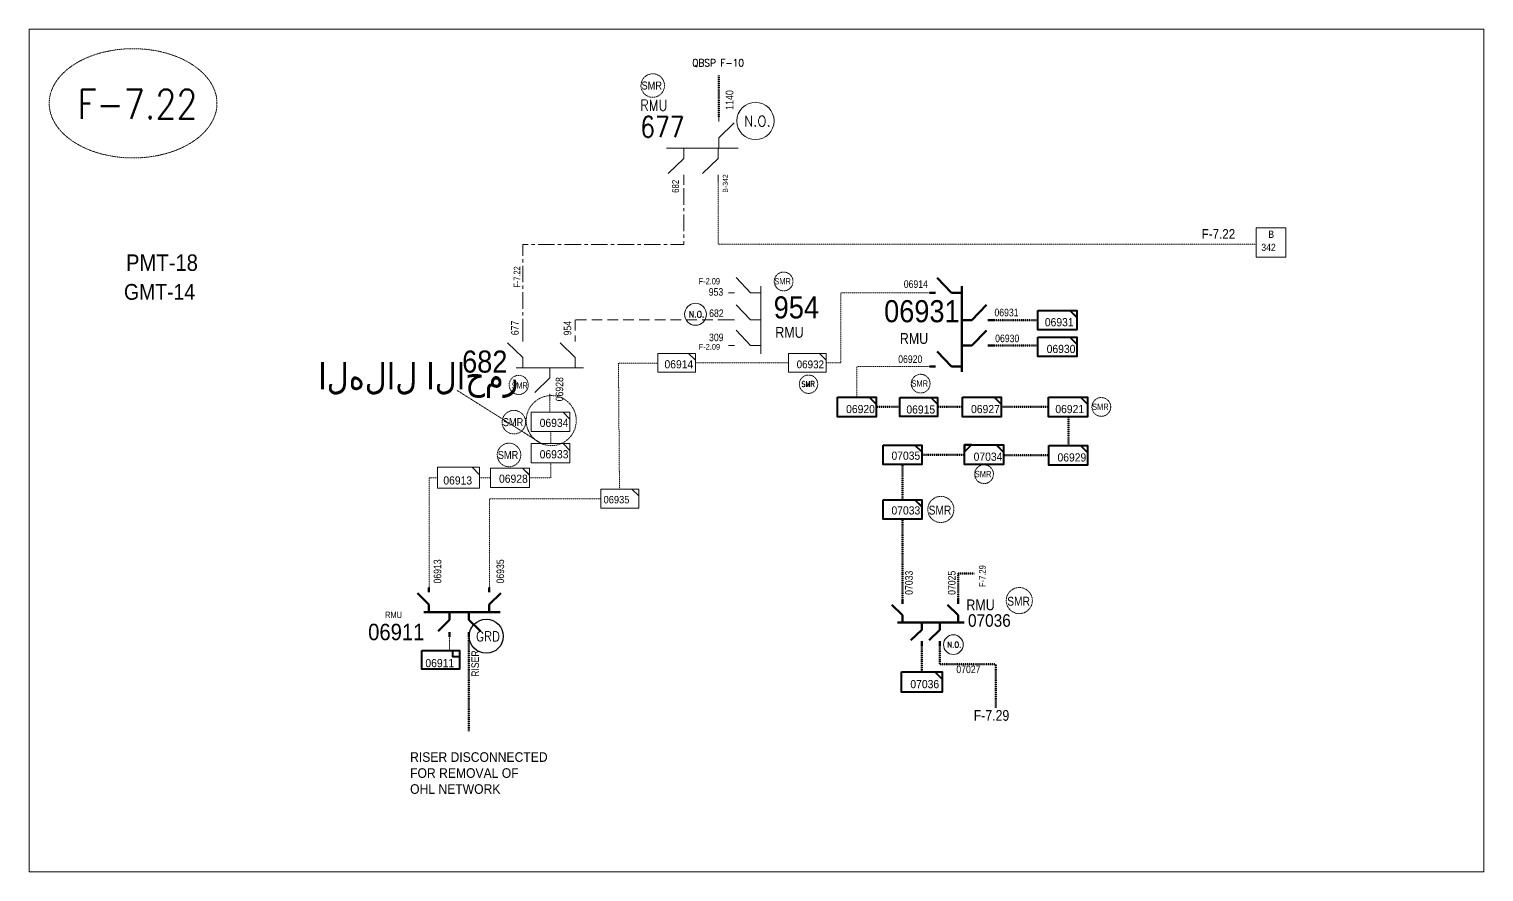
# Model space of a CAD drawing. Header units: metres. Extents: x 65984 to 144644, y -19036 to 23726.
# Drawn here: x 99584 to 100608, y -512 to 81 of the extents above; entities that cross this region are included whole.
import ezdxf
from ezdxf.enums import TextEntityAlignment as Align

# ---------------------------------------------------------------- set-up
doc = ezdxf.new("R2010")
doc.units = ezdxf.units.M
doc.header["$MEASUREMENT"] = 0
for name, pattern in [('( Center )', [2, 1.25, -0.25, 0.25, -0.25]), ('DGN Style 3', [0.013877, 0, -0.013877]), ('HIDDEN2', [2381.25, 1587.5, -793.75])]:
    doc.linetypes.add(name, pattern=pattern)
doc.layers.get('0').update_dxf_attribs({"color": 95, "lineweight": 40})
for name, color, linetype, lineweight in [('d_eos', 111, 'Continuous', 40), ('d_eos no', 121, 'Continuous', 40), ('d_switch', 95, 'Continuous', 40), ('d_tf no', 6, 'Continuous', 40), ('d_ug cable', 95, 'Continuous', 40), ('d_unit sub', 7, 'Continuous', 40), ('FDR  1  16', 234, 'Continuous', 40), ('fedr no', 95, 'Continuous', 40), ('GRID STATION  04', 7, 'Continuous', 40), ('Level 37', 7, 'Continuous', 0), ('O H MAIN FEEDER', 4, 'Continuous', 100), ('SW N O', 114, 'Continuous', 30)]:
    doc.layers.add(name, color=color, linetype=linetype, lineweight=lineweight)
doc.styles.add('NASKHF', font='naskhf.shx', dxfattribs={"height": 8})
doc.styles.add('Style-Arial', font='arial.ttf')
doc.styles.add('Style-ENGINEERING', font='ENGINEERING.shx')
doc.styles.add('Style-msdefault', font='msdefault.shx')
doc.styles.add('Style-simplex', font='simplex.shx')
doc.styles.add('Style-STANDARD', font='STANDARD.shx')

# ---------------------------------------------------------------- blocks, each defined once
blk = doc.blocks.new('*U1272')
at = {"layer": 'd_eos', "color": 2, "linetype": 'Continuous', "lineweight": 13, "ltscale": 0.972399}
for p, q in [((-10.36, 11.86), (-10.36, 14.63)), ((13.44, 11.86), (13.44, 14.63)), ((-10.36, 4.56), (-17.22, 11.22)), ((13.44, 4.56), (6.58, 11.23)), ((-13.36, 0.01), (17.24, 0.01)), ((-10.36, 0.01), (-10.36, 4.56)), ((1.94, 0.01), (1.94, -4.55)), ((13.44, 0.01), (13.44, 4.56)), ((1.94, -4.55), (-4.92, -11.21)), ((1.94, -11.84), (1.94, -14.61))]:
    blk.add_line(p, q, dxfattribs=at)
blk = doc.blocks.new('TF_8')
at = {"color": 0, "linetype": 'ByBlock', "lineweight": -2}
blk.add_line((6.3, 4.95), (9.9, 1.35), dxfattribs=at)
blk.add_3dface([(-10.1, 4.95), (9.9, 4.95), (9.9, -5.05), (-10.1, -5.05)], dxfattribs=at)
blk = doc.blocks.new('TF3')
at = {"color": 0, "linetype": 'ByBlock', "lineweight": -2}
for p, q in [((11.3, 9), (18.3, 9)), ((18.3, 9), (18.3, 2))]:
    blk.add_line(p, q, dxfattribs=at)
at = {"color": 0, "linetype": 'ByBlock', "lineweight": -2, "flags": 128}
blk.add_lwpolyline([(18.3, 2), (11.3, 2), (11.3, 9)], dxfattribs=at)
at = {"color": 0, "linetype": 'ByBlock', "lineweight": -2}
blk.add_3dface([(-21.7, 9), (18.3, 9), (18.3, -11), (-21.7, -11)], dxfattribs=at)
blk = doc.blocks.new('*U893')
at = {"layer": 'SW N O', "color": 3, "lineweight": 13}
blk.add_circle((0, 0), 16.8, dxfattribs=at)
at = {"layer": 'SW N O', "color": 3, "lineweight": 13, "style": 'Style-STANDARD'}
blk.add_text('N.O.', height=9.6, dxfattribs=at).set_placement((1.7, -0.2), align=Align.MIDDLE_CENTER)
blk = doc.blocks.new('*U3079')
at = {"layer": 'd_unit sub', "color": 2, "linetype": 'Continuous', "lineweight": 13, "extrusion": (0, 0, -1), "flags": 128}
blk.add_lwpolyline([(8.52, 1.25), (5.45, 4.27), (8.52, 4.27)], close=True, dxfattribs=at)
at = {"layer": 'd_unit sub', "color": 2, "linetype": 'Continuous', "lineweight": 13, "extrusion": (0, 0, -1), "xscale": 0.8535245333131425, "yscale": 0.8535245333131425, "zscale": 0.4159640434897715}
blk.add_blockref('TF_8', (0.07, 0.05), dxfattribs=at)
blk = doc.blocks.new('*U1610')
at = {"layer": 'd_unit sub', "color": 194, "linetype": 'Continuous', "lineweight": 40, "flags": 128}
blk.add_lwpolyline([(8.54, 1.24), (5.47, 4.26), (8.54, 4.26)], close=True, dxfattribs=at)
at = {"layer": 'd_unit sub', "color": 194, "linetype": 'Continuous', "lineweight": 40, "xscale": 0.8535245333131425, "yscale": 0.8535245333131425, "zscale": 0.4142392617176548, "rotation": 359.9999999999999}
blk.add_blockref('TF_8', (0.09, 0.03), dxfattribs=at)
blk = doc.blocks.new('*U3252')
at = {"layer": 'd_unit sub', "color": 2, "linetype": 'Continuous', "lineweight": 40, "extrusion": (0, 0, -1), "flags": 128}
blk.add_lwpolyline([(8.52, 1.25), (5.45, 4.27), (8.52, 4.27)], close=True, dxfattribs=at)
at = {"layer": 'd_unit sub', "color": 2, "linetype": 'Continuous', "lineweight": 40, "extrusion": (0, 0, -1), "xscale": 0.8535245333131424, "yscale": 0.8535245333131424, "zscale": 0.4267622666565711}
blk.add_blockref('TF_8', (0.07, 0.05), dxfattribs=at)
blk = doc.blocks.new('*U3253')
at = {"layer": 'd_unit sub', "color": 2, "linetype": 'Continuous', "lineweight": 40, "flags": 128}
blk.add_lwpolyline([(8.54, 1.24), (5.47, 4.26), (8.54, 4.26)], close=True, dxfattribs=at)
at = {"layer": 'd_unit sub', "color": 2, "linetype": 'Continuous', "lineweight": 40, "xscale": 0.8535245333131422, "yscale": 0.8535245333131422, "zscale": 0.4142392617176546, "rotation": 359.9999999999999}
blk.add_blockref('TF_8', (0.09, 0.03), dxfattribs=at)
blk = doc.blocks.new('*U3254')
at = {"layer": 'd_unit sub', "color": 21, "linetype": 'Continuous', "lineweight": 40, "flags": 128}
blk.add_lwpolyline([(8.54, 1.24), (5.47, 4.26), (8.54, 4.26)], close=True, dxfattribs=at)
at = {"layer": 'd_unit sub', "color": 21, "linetype": 'Continuous', "lineweight": 40, "xscale": 0.8535245333131424, "yscale": 0.8535245333131424, "zscale": 0.3984242230996302, "rotation": 359.9999999999999}
blk.add_blockref('TF_8', (0.09, 0.03), dxfattribs=at)
blk = doc.blocks.new('*U3255')
at = {"layer": 'd_unit sub', "color": 2, "linetype": 'Continuous', "lineweight": 40, "flags": 128}
for points in [[(-9.48, 1.38), (-6.07, 4.73), (-9.48, 4.73)], [(9.49, 1.32), (6.02, 4.73), (9.5, 4.73)]]:
    blk.add_lwpolyline(points, close=True, dxfattribs=at)
at = {"layer": 'd_unit sub', "color": 2, "linetype": 'Continuous', "lineweight": 40, "xscale": 0.9486633457507598, "yscale": 0.9486633457507598, "zscale": 0.4575487379162008, "rotation": 359.9999999999999}
blk.add_blockref('TF_8', (0.1, 0.04), dxfattribs=at)
blk = doc.blocks.new('*U3256')
at = {"layer": 'd_unit sub', "color": 2, "linetype": 'Continuous', "lineweight": 40, "extrusion": (0, 0, -1), "flags": 128}
blk.add_lwpolyline([(8.52, 1.25), (5.45, 4.27), (8.52, 4.27)], close=True, dxfattribs=at)
at = {"layer": 'd_unit sub', "color": 2, "linetype": 'Continuous', "lineweight": 40, "extrusion": (0, 0, -1), "xscale": 0.8535245333131425, "yscale": 0.8535245333131425, "zscale": 0.4159640434897715}
blk.add_blockref('TF_8', (0.07, 0.05), dxfattribs=at)
blk = doc.blocks.new('*U2331')
at = {"layer": 'd_unit sub', "color": 194, "linetype": 'Continuous', "lineweight": 40, "extrusion": (0, 0, -1), "flags": 128}
blk.add_lwpolyline([(8.52, 1.25), (5.45, 4.27), (8.52, 4.27)], close=True, dxfattribs=at)
at = {"layer": 'd_unit sub', "color": 194, "linetype": 'Continuous', "lineweight": 40, "extrusion": (0, 0, -1), "xscale": 0.8535245333131425, "yscale": 0.8535245333131425, "zscale": 0.4159640434897715}
blk.add_blockref('TF_8', (0.07, 0.05), dxfattribs=at)
blk = doc.blocks.new('*U3861')
at = {"layer": 'd_unit sub', "color": 194, "linetype": 'Continuous', "lineweight": 13, "extrusion": (0, 0, -1), "flags": 128}
blk.add_lwpolyline([(8.52, 1.25), (5.45, 4.27), (8.52, 4.27)], close=True, dxfattribs=at)
at = {"layer": 'd_unit sub', "color": 194, "linetype": 'Continuous', "lineweight": 13, "extrusion": (0, 0, -1), "xscale": 0.8535245333131425, "yscale": 0.8535245333131425, "zscale": 0.4159640434897715}
blk.add_blockref('TF_8', (0.07, 0.05), dxfattribs=at)
blk = doc.blocks.new('*U3762')
at = {"layer": 'SW N O', "color": 2}
blk.add_circle((0, 0), 16.8, dxfattribs=at)
at = {"layer": 'SW N O', "color": 2, "style": 'Style-STANDARD'}
blk.add_text('GRD', height=9.6, dxfattribs=at).set_placement((1.7, -0.2), align=Align.MIDDLE_CENTER)
blk = doc.blocks.new('*U4131')
at = {"layer": 'SW N O', "color": 3, "lineweight": 13, "ltscale": 0.488306}
blk.add_circle((0, 0), 16.8, dxfattribs=at)
at = {"layer": 'SW N O', "color": 3, "lineweight": 13, "style": 'Style-STANDARD'}
blk.add_text('N.O.', height=9.6, dxfattribs=at).set_placement((1.7, -0.2), align=Align.MIDDLE_CENTER)

msp = doc.modelspace()

# ---------------------------------------------------------------- linework, layer by layer
at = {"layer": 'd_eos', "color": 2, "linetype": 'Continuous', "lineweight": 13, "ltscale": 0.992244}
for p, q in [((100069.5, 16.3), (100069.5, 20.7)), ((100069.5, 4.8), (100080.4, 15.3)), ((100069.5, -2.5), (100069.5, 4.8)), ((100032.8, -2.5), (100083.1, -2.5)), ((100044.9, -9.7), (100034, -20.2)), ((100044.9, -2.5), (100044.9, -9.7)), ((100069.1, -9.7), (100058.2, -20.2)), ((100069.1, -2.5), (100069.1, -9.7)), ((100044.9, -21.3), (100044.9, -25.6)), ((100069.1, -21.3), (100069.1, -25.6))]:
    msp.add_line(p, q, dxfattribs=at)
at = {"layer": 'd_eos', "color": 2, "linetype": 'Continuous', "lineweight": 13, "ltscale": 0.972399}
for p, q in [((100092, -104.2), (100081.7, -93.5)), ((100099.1, -99.5), (100099.1, -147.1)), ((100099.1, -104.2), (100092, -104.2)), ((100092, -123.3), (100081.7, -112.6)), ((100092, -141.2), (100081.7, -130.5)), ((100099.1, -123.3), (100092, -123.3)), ((100099.1, -141.2), (100092, -141.2))]:
    msp.add_line(p, q, dxfattribs=at)
at = {"layer": 'd_eos', "color": 7, "linetype": 'Continuous', "lineweight": 211, "ltscale": 0.972399}
for p, q in [((100233.4, -104.3), (100223.1, -93.6)), ((100240.5, -99.6), (100240.5, -159.8)), ((100222.1, -104.3), (100217.8, -104.3)), ((100240.5, -104.3), (100233.4, -104.3)), ((100247.6, -123.4), (100257.9, -112.7)), ((100240.5, -123.4), (100247.6, -123.4)), ((100247.6, -141.3), (100257.9, -130.6)), ((100258.9, -123.4), (100263.2, -123.4)), ((100240.5, -141.3), (100247.6, -141.3)), ((100258.9, -141.3), (100263.2, -141.3)), ((100233.4, -156.1), (100223.1, -145.5)), ((100222.1, -156.1), (100217.8, -156.1)), ((100240.5, -156.1), (100233.4, -156.1))]:
    msp.add_line(p, q, dxfattribs=at)
at = {"layer": 'd_eos', "color": 7, "linetype": 'Continuous', "lineweight": 13, "ltscale": 0.972399}
for p, q in [((100080.7, -104.2), (100076.4, -104.2)), ((100080.7, -123.3), (100076.4, -123.3)), ((100080.7, -141.2), (100076.4, -141.2))]:
    msp.add_line(p, q, dxfattribs=at)
at = {"layer": 'd_eos', "color": 7, "linetype": 'Continuous', "lineweight": 211, "ltscale": 0.842078}
for p, q in [((99865.6, -323.5), (99857.5, -315.6)), ((99865.6, -314.8), (99865.6, -311.6)), ((99908.1, -314.8), (99908.1, -311.6)), ((99908.1, -323.5), (99916.3, -315.6)), ((99865.6, -328.9), (99865.6, -323.5)), ((99908.1, -328.9), (99908.1, -323.5)), ((99862.1, -328.9), (99915.7, -328.9)), ((99880.2, -334.3), (99872.1, -342.1)), ((99880.2, -328.9), (99880.2, -334.3)), ((99893.8, -328.9), (99893.8, -334.3)), ((99893.8, -334.3), (99901.9, -342.1)), ((99880.2, -342.9), (99880.2, -346.2)), ((99893.8, -342.9), (99893.8, -346.2))]:
    msp.add_line(p, q, dxfattribs=at)
at = {"layer": 'd_eos', "color": 2, "linetype": 'Continuous', "lineweight": 211, "ltscale": 0.788194}
for p, q in [((100198.9, -331), (100191.3, -323.6)), ((100198.8, -322.9), (100198.8, -319.8)), ((100238, -331), (100230.4, -323.6)), ((100238, -322.9), (100238, -319.8)), ((100195.4, -336.1), (100242.2, -336.1)), ((100198.8, -336.1), (100198.8, -331)), ((100212.4, -336.1), (100212.4, -341.2)), ((100225.2, -336.1), (100225.2, -341.2)), ((100238, -336.1), (100238, -331)), ((100212.4, -341.2), (100204.8, -348.6)), ((100225.2, -341.2), (100217.6, -348.6)), ((100212.4, -349.3), (100212.4, -352.4)), ((100225.2, -349.3), (100225.2, -352.4))]:
    msp.add_line(p, q, dxfattribs=at)
at = {"layer": 'd_ug cable', "color": 194, "linetype": 'DGN Style 3', "lineweight": 100}
for p, q in [((100069.5, 19.1), (100069.5, 48.7)), ((100263.2, -123.4), (100294.1, -123.4)), ((100263.2, -141.3), (100294.1, -141.3)), ((100180.3, -184.5), (100197, -184.5)), ((100223.6, -184.5), (100240.9, -184.5)), ((100268.3, -184.5), (100301.7, -184.5)), ((100315.5, -211.7), (100315.5, -191.3)), ((100198.8, -249.8), (100198.8, -224.9)), ((100212.4, -352.4), (100212.4, -370.9))]:
    msp.add_line(p, q, dxfattribs=at)
at = {"layer": 'd_ug cable', "color": 2, "linetype": 'DGN Style 3', "lineweight": 13}
msp.add_line((99944.9, -210.3), (99885.2, -172.7), dxfattribs=at)
at = {"layer": 'd_ug cable', "color": 194, "linetype": 'DGN Style 3', "lineweight": 13}
msp.add_line((99951.3, -210.3), (99951.3, -201.8), dxfattribs=at)
at = {"layer": 'd_ug cable', "color": 98, "linetype": 'DGN Style 3', "lineweight": 13}
msp.add_line((99880.2, -346.2), (99880.2, -355.7), dxfattribs=at)
at = {"layer": 'd_ug cable', "color": 3, "linetype": 'DGN Style 3', "lineweight": 13, "flags": 128}
msp.add_lwpolyline([(100069.1, -25.6), (100069.1, -70), (100447.8, -70)], dxfattribs=at)
at = {"layer": 'd_ug cable', "color": 194, "linetype": 'DGN Style 3', "lineweight": 13, "flags": 128}
for points in [[(100217.8, -104.3), (100155.5, -104.3), (100155.5, -153.4), (100145.2, -153.4)], [(100118.6, -153.4), (100053.2, -153.4)], [(100026.9, -153.7), (100026.9, -153.7), (100026.6, -153.7), (99999, -153.7), (99999.7, -242.3)], [(100166.7, -177.7), (100166.7, -156.1), (100217.8, -156.1)], [(99950.7, -188.1), (99950.7, -178.4)], [(99936.3, -234.3), (99951.3, -234.3), (99951.3, -223.9)], [(99865.8, -314.6), (99865.8, -234.3), (99871.8, -234.3)], [(99901.3, -234.3), (99909.1, -234.3)], [(99986.7, -249.1), (99986.7, -249.1), (99986.4, -249.1), (99908.3, -249.1), (99908.3, -313.3)]]:
    msp.add_lwpolyline(points, dxfattribs=at)
at = {"layer": 'd_ug cable', "color": 194, "linetype": 'HIDDEN2', "lineweight": 13, "ltscale": 0.004663}
msp.add_lwpolyline([(100076.4, -123.3), (99968.6, -123.3), (99968.6, -134.1)], dxfattribs=at)
at = {"layer": 'd_ug cable', "color": 194, "linetype": 'DGN Style 3', "lineweight": 100, "flags": 128}
for points in [[(100212.4, -218.1), (100242.3, -218.1)], [(100270.1, -218.5), (100301.8, -218.5)], [(100198.8, -263.4), (100198.8, -319.8)], [(100238, -319.8), (100238, -319.8), (100238, -301.7), (100249.2, -301.7)], [(99893.8, -346.2), (99893.8, -412.6), (99893.8, -412.6), (99893.8, -412.6), (99893.8, -412.6), (99893.8, -412.6)], [(100225.2, -352.4), (100225.2, -365.4), (100264.6, -365.4), (100264.6, -396.2)]]:
    msp.add_lwpolyline(points, dxfattribs=at)
at = {"layer": 'd_ug cable', "color": 2, "linetype": 'DGN Style 3', "lineweight": 13}
for centre, radius in [((100023.1, 41.6), 8.27), ((100115.2, -96.2), 6.6), ((99928.8, -169), 6.73), ((100132.7, -168.5), 6.46), ((100211.6, -168.1), 6.6), ((99951.7, -194.1), 17.6), ((100338.7, -184.5), 6.6), ((99925.4, -195.2), 8.27), ((99922, -218.3), 8.27), ((100256.2, -231.8), 6.6), ((100225.8, -256.6), 9.19), ((100281, -320.7), 9.19)]:
    msp.add_circle(centre, radius, dxfattribs=at)
at = {"layer": 'FDR  1  16', "color": 194, "linetype": '( Center )', "lineweight": 13, "ltscale": 9.326462, "flags": 128}
msp.add_lwpolyline([(99931.6, -134.1), (99931.6, -70.3), (100044.9, -70.3), (100044.9, -25.6)], dxfattribs=at)
at = {"layer": 'fedr no', "color": 82, "linetype": 'DGN Style 3', "lineweight": 13, "true_color": 0x1dc70e}
msp.add_ellipse((99657.5, 29.1), major_axis=(59, 0), ratio=0.651175, dxfattribs=at)
at = {"layer": 'GRID STATION  04', "color": 121, "linetype": 'Continuous', "lineweight": 13, "ltscale": 0.761751, "flags": 128}
msp.add_lwpolyline([(100468.5, -79.2), (100468.5, -58.4), (100447.7, -58.4), (100447.7, -79.2)], close=True, dxfattribs=at)
at = {"layer": 'O H MAIN FEEDER', "color": 140, "linetype": 'Continuous', "lineweight": 13, "flags": 128}
msp.add_lwpolyline([(99584.3, 81.3), (100607.9, 81.3), (100607.9, -511.6), (99584.3, -511.6)], close=True, dxfattribs=at)

# ---------------------------------------------------------------- block references
at = {"layer": 'd_eos', "color": 2, "linetype": 'Continuous', "lineweight": 13, "ltscale": 0.972399, "xscale": 1.554410373120001, "yscale": 1.554410373120001, "zscale": 1.554410373120001}
msp.add_blockref('*U1272', (99947.7, -156.9), dxfattribs=at)
at = {"layer": 'd_unit sub', "color": 194, "linetype": 'Continuous', "lineweight": 40, "xscale": 1.601402270264103, "yscale": 1.601402270264103, "zscale": 1.601402270264103}
for p in [(100307.8, -123.4), (100307.8, -142.2), (100166.7, -184.5), (100254.6, -184.5), (100315.4, -218.5)]:
    msp.add_blockref('*U1610', p, dxfattribs=at)
at = {"layer": 'd_unit sub', "color": 194, "linetype": 'Continuous', "lineweight": 13, "xscale": 1.326727388294356, "yscale": 1.326727388294356, "zscale": 0.663363694147178}
msp.add_blockref('TF_8', (100040, -153.4), dxfattribs=at)
at = {"layer": 'd_unit sub', "color": 2, "linetype": 'Continuous', "lineweight": 13, "xscale": 1.326727388294356, "yscale": 1.326727388294356, "zscale": 0.663363694147178}
msp.add_blockref('TF_8', (100132, -153.4), dxfattribs=at)
at = {"layer": 'd_unit sub', "color": 2, "linetype": 'Continuous', "lineweight": 40, "extrusion": (0, 0, -1), "rotation": 359.9999999999999}
for name, p, xscale, yscale, zscale in [('*U3252', (-100210.3, -184.5), 1.55441037312, 1.55441037312, 1.55441037312), ('*U3256', (-100198.8, -256.6), 1.594762106315302, 1.594762106315302, 1.594762106315302)]:
    msp.add_blockref(name, p, dxfattribs=dict(at, xscale=xscale, yscale=yscale, zscale=zscale))
at = {"layer": 'd_unit sub', "color": 2, "linetype": 'Continuous', "lineweight": 40}
for name, p, xscale, yscale, zscale in [('*U3253', (100315.3, -184.5), 1.601402270264103, 1.601402270264103, 1.601402270264103), ('*U3255', (100256.1, -218.1), 1.449820836941466, 1.449820836941466, 1.449820836941466)]:
    msp.add_blockref(name, p, dxfattribs=dict(at, xscale=xscale, yscale=yscale, zscale=zscale))
at = {"layer": 'd_unit sub', "color": 2, "linetype": 'Continuous', "lineweight": 13, "extrusion": (0, 0, -1), "xscale": 1.594762106315302, "yscale": 1.594762106315302, "zscale": 1.594762106315302, "rotation": 359.9999999999999}
for p in [(-99951.3, -195), (-99922.7, -234.3)]:
    msp.add_blockref('*U3079', p, dxfattribs=at)
at = {"layer": 'd_unit sub', "color": 194, "linetype": 'Continuous', "lineweight": 13, "extrusion": (0, 0, -1), "xscale": 1.594762106315302, "yscale": 1.594762106315302, "zscale": 1.594762106315302, "rotation": 359.9999999999999}
msp.add_blockref('*U3861', (-99951.3, -217.1), dxfattribs=at)
at = {"layer": 'd_unit sub', "color": 194, "linetype": 'Continuous', "lineweight": 40, "extrusion": (0, 0, -1), "xscale": 1.594762106315302, "yscale": 1.594762106315302, "zscale": 1.594762106315302, "rotation": 359.9999999999999}
msp.add_blockref('*U2331', (-100198.8, -218.1), dxfattribs=at)
at = {"layer": 'd_unit sub', "color": 194, "linetype": 'Continuous', "lineweight": 13, "rotation": 359.9999999999999}
for p, xscale, yscale, zscale in [((99886.7, -234.2), 1.476689854464, 1.476689854464, 0.663363694147178), ((100000.1, -248.9), 1.3290208690176, 1.3290208690176, 0.5970273247324602)]:
    msp.add_blockref('TF_8', p, dxfattribs=dict(at, xscale=xscale, yscale=yscale, zscale=zscale))
at = {"layer": 'd_unit sub', "color": 194, "linetype": 'Continuous', "lineweight": 40, "xscale": 0.6631938730414759, "yscale": 0.6631938730414759, "zscale": 0.2021932539760596, "rotation": 359.9999999999999}
msp.add_blockref('TF3', (99875, -361.7), dxfattribs=at)
at = {"layer": 'd_unit sub', "color": 21, "linetype": 'Continuous', "lineweight": 40, "xscale": 1.664968281763573, "yscale": 1.664968281763573, "zscale": 1.664968281763573}
msp.add_blockref('*U3254', (100212.4, -378), dxfattribs=at)
at = {"layer": 'SW N O', "color": 3, "lineweight": 13}
for name, p, xscale, yscale, zscale in [('*U4131', (100095.4, 16.7), 0.7800779735283296, 0.7800779735283296, 0.7800779735283296), ('*U893', (100053.2, -119.3), 0.4586590349209718, 0.4586590349209718, 0.4586590349209718), ('*U893', (100234.6, -351.7), 0.4127931314288746, 0.4127931314288746, 0.4127931314288746)]:
    msp.add_blockref(name, p, dxfattribs=dict(at, xscale=xscale, yscale=yscale, zscale=zscale))
at = {"layer": 'SW N O', "color": 2, "xscale": 0.7111660450481094, "yscale": 0.7111660450481094, "zscale": 0.7111660450481094}
msp.add_blockref('*U3762', (99906, -345.8), dxfattribs=at)

# ---------------------------------------------------------------- texts
at = {"layer": 'd_eos no', "color": 7, "linetype": 'Continuous', "lineweight": 13, "style": 'Style-Arial', "width": 0.88}
for s, height, p in [('PMT-18', 11.58, (99652.5, -77.2)), ('GMT-14', 11.1, (99651.1, -98))]:
    msp.add_text(s, height=height, dxfattribs=at).set_placement(p, align=Align.TOP_LEFT)
at = {"layer": 'd_eos no', "color": 2, "linetype": 'Continuous', "lineweight": 13, "style": 'Style-Arial', "width": 0.88}
for s, p in [('954', (100108.2, -106.7)), ('682', (99889, -144.8))]:
    msp.add_text(s, height=15.54, dxfattribs=at).set_placement(p, align=Align.TOP_LEFT)
at = {"layer": 'd_eos no', "color": 7, "linetype": 'Continuous', "lineweight": 140, "style": 'Style-Arial', "width": 0.88}
msp.add_text('06931', height=15.54, dxfattribs=at).set_placement((100185.9, -124.9))
at = {"layer": 'd_eos no', "color": 2, "linetype": 'Continuous', "lineweight": 13, "ltscale": 0.9, "style": 'Style-Arial', "width": 0.88}
msp.add_text('الهلال الاحمر', height=18.432, dxfattribs=at).set_placement((99787.8, -153.6), align=Align.TOP_LEFT)
at = {"layer": 'd_eos no', "color": 7, "linetype": 'Continuous', "lineweight": 140, "style": 'Style-Arial', "width": 0.88}
msp.add_text('06911', height=11.57, dxfattribs=at).set_placement((99822.9, -337), align=Align.TOP_LEFT)
at = {"layer": 'd_eos no', "color": 2, "linetype": 'Continuous', "lineweight": 140, "style": 'Style-Arial', "width": 0.88}
msp.add_text('07036', height=8.81, dxfattribs=at).set_placement((100244.9, -330.3), align=Align.TOP_LEFT)
at = {"layer": 'd_switch', "color": 2, "linetype": 'Continuous', "lineweight": 13, "style": 'Style-msdefault', "width": 0.9}
msp.add_text('F-7.22', height=6.78, dxfattribs=at).set_placement((100409.3, -59.4), align=Align.TOP_LEFT)
at = {"layer": 'd_switch', "color": 194, "linetype": 'Continuous', "lineweight": 13, "width": 0.857143}
for s, height, style, p in [('F-7.22', 4.54, 'Style-msdefault', (99925.3, -100.6)), ('677', 5.33, 'Style-ENGINEERING', (99923.5, -134)), ('954', 5.33, 'Style-ENGINEERING', (99960.5, -134.2)), ('06928', 5.33, 'Style-ENGINEERING', (99954.8, -180.5))]:
    msp.add_text(s, height=height, rotation=90, dxfattribs=dict(at, style=style)).set_placement(p, align=Align.TOP_LEFT)
at = {"layer": 'd_switch', "color": 55, "linetype": 'Continuous', "lineweight": 13, "ltscale": 1.025996, "style": 'Style-ENGINEERING', "width": 0.857143}
msp.add_text('F-2.09', height=4.53, dxfattribs=at).set_placement((100055.4, -93.8), align=Align.TOP_LEFT)
at = {"layer": 'd_switch', "color": 7, "linetype": 'Continuous', "lineweight": 13, "style": 'Style-ENGINEERING', "width": 0.857143}
for s, p in [('953', (100062.5, -100.9)), ('682', (100062.8, -115.9))]:
    msp.add_text(s, height=5.33, dxfattribs=at).set_placement(p, align=Align.TOP_LEFT)
at = {"layer": 'd_switch', "color": 121, "linetype": 'Continuous', "lineweight": 30, "style": 'Style-ENGINEERING', "width": 0.857143}
msp.add_text('06914', height=5.33, rotation=359.9996, dxfattribs=at).set_placement((100216.7, -95.4), align=Align.TOP_RIGHT)
for s, p in [('06931', (100263.5, -115.4)), ('06930', (100264, -133.6))]:
    msp.add_text(s, height=5.33, dxfattribs=at).set_placement(p, align=Align.TOP_LEFT)
at = {"layer": 'd_switch', "color": 7, "linetype": 'Continuous', "lineweight": 13, "style": 'Style-ENGINEERING', "width": 0.857143}
msp.add_text('309', height=5.33, dxfattribs=at).set_placement((100072.9, -132.9), align=Align.TOP_RIGHT)
at = {"layer": 'd_switch', "color": 55, "linetype": 'Continuous', "lineweight": 13, "ltscale": 0.910596, "style": 'Style-ENGINEERING', "width": 0.857143}
msp.add_text('F-2.09', height=4, dxfattribs=at).set_placement((100055.4, -140.2), align=Align.TOP_LEFT)
at = {"layer": 'd_switch', "color": 36, "linetype": 'Continuous', "lineweight": 30, "style": 'Style-ENGINEERING', "width": 0.857143}
msp.add_text('06920', height=5.33, dxfattribs=at).set_placement((100195.8, -148.2), align=Align.TOP_LEFT)
at = {"layer": 'd_switch', "color": 1, "linetype": 'Continuous', "lineweight": 30, "ltscale": 0.536025, "style": 'Style-ENGINEERING', "width": 0.857143}
msp.add_text('SMR', height=4.32, rotation=0.0026, dxfattribs=at).set_placement((99923.8, -167.2), align=Align.TOP_LEFT)
at = {"layer": 'd_switch', "color": 7, "linetype": 'Continuous', "lineweight": 30, "style": 'Style-ENGINEERING', "width": 0.857143}
for s, p in [('06913', (99869, -291.7)), ('06935', (99913.2, -291.7)), ('07033', (100200.7, -299.7)), ('07025', (100230.8, -299.7)), ('RISER', (99895.5, -355.7))]:
    msp.add_text(s, height=5.33, rotation=90, dxfattribs=at).set_placement(p, align=Align.TOP_RIGHT)
at = {"layer": 'd_switch', "color": 55, "linetype": 'Continuous', "lineweight": 13, "style": 'Style-msdefault', "width": 0.857143}
msp.add_text('F-7.29', height=4.64, rotation=90, dxfattribs=at).set_placement((100252.7, -311.2), align=Align.TOP_LEFT)
at = {"layer": 'd_switch', "color": 7, "linetype": 'Continuous', "lineweight": 30, "style": 'Style-ENGINEERING', "width": 0.857143}
msp.add_text('07027', height=5.33, dxfattribs=at).set_placement((100253.7, -366.4), align=Align.TOP_RIGHT)
at = {"layer": 'd_switch', "color": 55, "linetype": 'Continuous', "lineweight": 13, "style": 'Style-msdefault', "width": 0.857143}
msp.add_text('F-7.29', height=7.56, dxfattribs=at).set_placement((100248.9, -397.7), align=Align.TOP_LEFT)
at = {"layer": 'd_tf no', "color": 194, "linetype": 'Continuous', "lineweight": 40, "style": 'Style-msdefault', "width": 0.945946}
for s, p in [('06931', (100319.2, -122)), ('06930', (100320.5, -140.8)), ('06920', (100179.4, -183.1)), ('06927', (100267.3, -183.1)), ('07035', (100211.3, -215.9)), ('06929', (100328.1, -217.1)), ('06911', (99883.4, -361.8))]:
    msp.add_text(s, height=5.75, dxfattribs=at).set_placement(p, align=Align.TOP_RIGHT)
at = {"layer": 'd_tf no', "color": 194, "linetype": 'Continuous', "lineweight": 13, "style": 'Style-msdefault', "width": 0.945946}
for s, p in [('06914', (100051.6, -151.6)), ('06933', (99963.8, -214.9))]:
    msp.add_text(s, height=5.75, dxfattribs=at).set_placement(p, align=Align.TOP_RIGHT)
at = {"layer": 'd_tf no', "color": 2, "linetype": 'Continuous', "lineweight": 13, "style": 'Style-msdefault', "width": 0.945946}
for s, height, p in [('06932', 5.47, (100143.6, -151.8)), ('06934', 5.75, (99963.8, -192.8)), ('06928', 5.75, (99935.2, -232.1))]:
    msp.add_text(s, height=height, dxfattribs=at).set_placement(p, align=Align.TOP_RIGHT)
at = {"layer": 'd_tf no', "color": 2, "linetype": 'Continuous', "lineweight": 40, "style": 'Style-msdefault', "width": 0.945946}
for s, p in [('06915', (100221.8, -183.4)), ('06921', (100326.6, -183.1)), ('07034', (100269.1, -216.6)), ('07033', (100211.3, -254.4))]:
    msp.add_text(s, height=5.75, dxfattribs=at).set_placement(p, align=Align.TOP_RIGHT)
at = {"layer": 'd_tf no', "color": 194, "linetype": 'Continuous', "lineweight": 13, "style": 'Style-msdefault', "width": 0.945946}
for s, height, p in [('06913', 5.75, (99875.8, -233.3)), ('06935', 5.18, (99988.5, -247.1))]:
    msp.add_text(s, height=height, dxfattribs=at).set_placement(p, align=Align.TOP_LEFT)
at = {"layer": 'd_tf no', "color": 21, "linetype": 'Continuous', "lineweight": 40, "style": 'Style-msdefault', "width": 0.945946}
msp.add_text('07036', height=5.75, dxfattribs=at).set_placement((100224.6, -376.6), align=Align.TOP_RIGHT)
at = {"layer": 'd_tf no', "color": 1, "linetype": 'Continuous', "lineweight": 40, "ltscale": 1.061398, "insert": (100132.4, -168.4), "char_height": 3.915, "attachment_point": 5, "line_spacing_factor": 1.2, "style": 'Style-STANDARD'}
msp.add_mtext('\\H1x;\\W0.909091;SMR\\P', dxfattribs=at)
at = {"layer": 'd_tf no', "color": 2, "linetype": 'Continuous', "lineweight": 40, "insert": (99852.4, -427.4), "char_height": 6.748, "attachment_point": 1, "style": 'NASKHF'}
msp.add_mtext('\\Fmsdefault;\\H1x;\\W0.945946;RISER DISCONNECTED \\PFOR REMOVAL OF \\POHL NETWORK\\P', dxfattribs=at)
at = {"layer": 'fedr no', "color": 6, "linetype": 'Continuous', "lineweight": 13, "style": 'Style-STANDARD', "width": 0.909091}
msp.add_text('F-7.22', height=20.85, dxfattribs=at).set_placement((99660.6, 28.5), align=Align.MIDDLE_CENTER)
at = {"layer": 'fedr no', "color": 55, "linetype": 'Continuous', "lineweight": 13, "insert": (100069.1, 57.3), "char_height": 5.07, "attachment_point": 5, "style": 'Style-STANDARD'}
msp.add_mtext('QBSP F-10', dxfattribs=at)
at = {"layer": 'GRID STATION  04', "color": 121, "linetype": 'Continuous', "lineweight": 13, "style": 'Style-msdefault', "width": 0.888889}
for s, p in [('B', (100456.2, -60.5)), ('342', (100451.3, -69.7))]:
    msp.add_text(s, height=5.1, dxfattribs=at).set_placement(p, align=Align.TOP_LEFT)
at = {"layer": 'Level 37', "color": 1, "linetype": 'Continuous', "lineweight": 13, "ltscale": 0.9, "style": 'Style-msdefault', "width": 0.86}
for p in [(100029.6, 38.8), (99932, -198), (99928.5, -221.1)]:
    msp.add_text('SMR', height=5.63, rotation=359.9996, dxfattribs=at).set_placement(p, align=Align.RIGHT)
at = {"layer": 'Level 37', "color": 2, "linetype": 'Continuous', "lineweight": 13}
for s, height, style, width, p in [('RMU', 7.76, 'Style-simplex', 0.854701, (100023.9, 27.7)), ('677', 14.59, 'Style-STANDARD', 0.909091, (100029.9, 12.5))]:
    msp.add_text(s, height=height, dxfattribs=dict(at, style=style, width=width)).set_placement(p, align=Align.MIDDLE_CENTER)
at = {"layer": 'Level 37', "color": 7, "linetype": 'Continuous', "lineweight": 13, "style": 'Style-msdefault', "width": 0.857143}
msp.add_text('1140', height=5.44, rotation=90, dxfattribs=at).set_placement((100074.4, 24.5), align=Align.TOP_LEFT)
at = {"layer": 'Level 37', "color": 7, "linetype": 'Continuous', "lineweight": 13, "ltscale": 0.92296, "style": 'Style-msdefault', "width": 0.857143}
msp.add_text('682', height=4.81, rotation=90, dxfattribs=at).set_placement((100036.7, -33.9), align=Align.TOP_LEFT)
at = {"layer": 'Level 37', "color": 7, "linetype": 'Continuous', "lineweight": 13, "ltscale": 0.766744, "style": 'Style-msdefault', "width": 0.857143}
msp.add_text('B-342', height=3.54, rotation=90, dxfattribs=at).set_placement((100072.4, -33.8), align=Align.TOP_LEFT)
at = {"layer": 'Level 37', "color": 1, "linetype": 'Continuous', "lineweight": 13, "style": 'Style-msdefault', "width": 0.86}
for height, p in [(4.44, (100120.3, -98.3)), (4.44, (100216.8, -170.2)), (4.44, (100343.9, -186.6)), (4.44, (100261.4, -233.9)), (6.26, (100233.2, -260.2)), (6.26, (100288.5, -324.3))]:
    msp.add_text('SMR', height=height, rotation=359.9996, dxfattribs=at).set_placement(p, align=Align.RIGHT)
at = {"layer": 'Level 37', "color": 2, "linetype": 'Continuous', "lineweight": 13, "style": 'Style-msdefault', "width": 0.86}
msp.add_text('RMU', height=7.62, rotation=0.0004, dxfattribs=at).set_placement((100129.3, -128.2), align=Align.TOP_RIGHT)
at = {"layer": 'Level 37', "color": 7, "linetype": 'Continuous', "lineweight": 100, "style": 'Style-msdefault', "width": 0.86}
msp.add_text('RMU', height=7.62, rotation=0.0004, dxfattribs=at).set_placement((100216.9, -132.5), align=Align.TOP_RIGHT)
at = {"layer": 'Level 37', "color": 2, "linetype": 'Continuous', "lineweight": 100, "style": 'Style-msdefault', "width": 0.86}
msp.add_text('RMU', height=7.62, rotation=0.0004, dxfattribs=at).set_placement((100263.7, -319.9), align=Align.TOP_RIGHT)
at = {"layer": 'Level 37', "color": 7, "linetype": 'Continuous', "lineweight": 100, "style": 'Style-msdefault', "width": 0.86}
msp.add_text('RMU', height=4.53, rotation=0.0004, dxfattribs=at).set_placement((99846.7, -333), align=Align.RIGHT)

doc.saveas('drawing.dxf')
